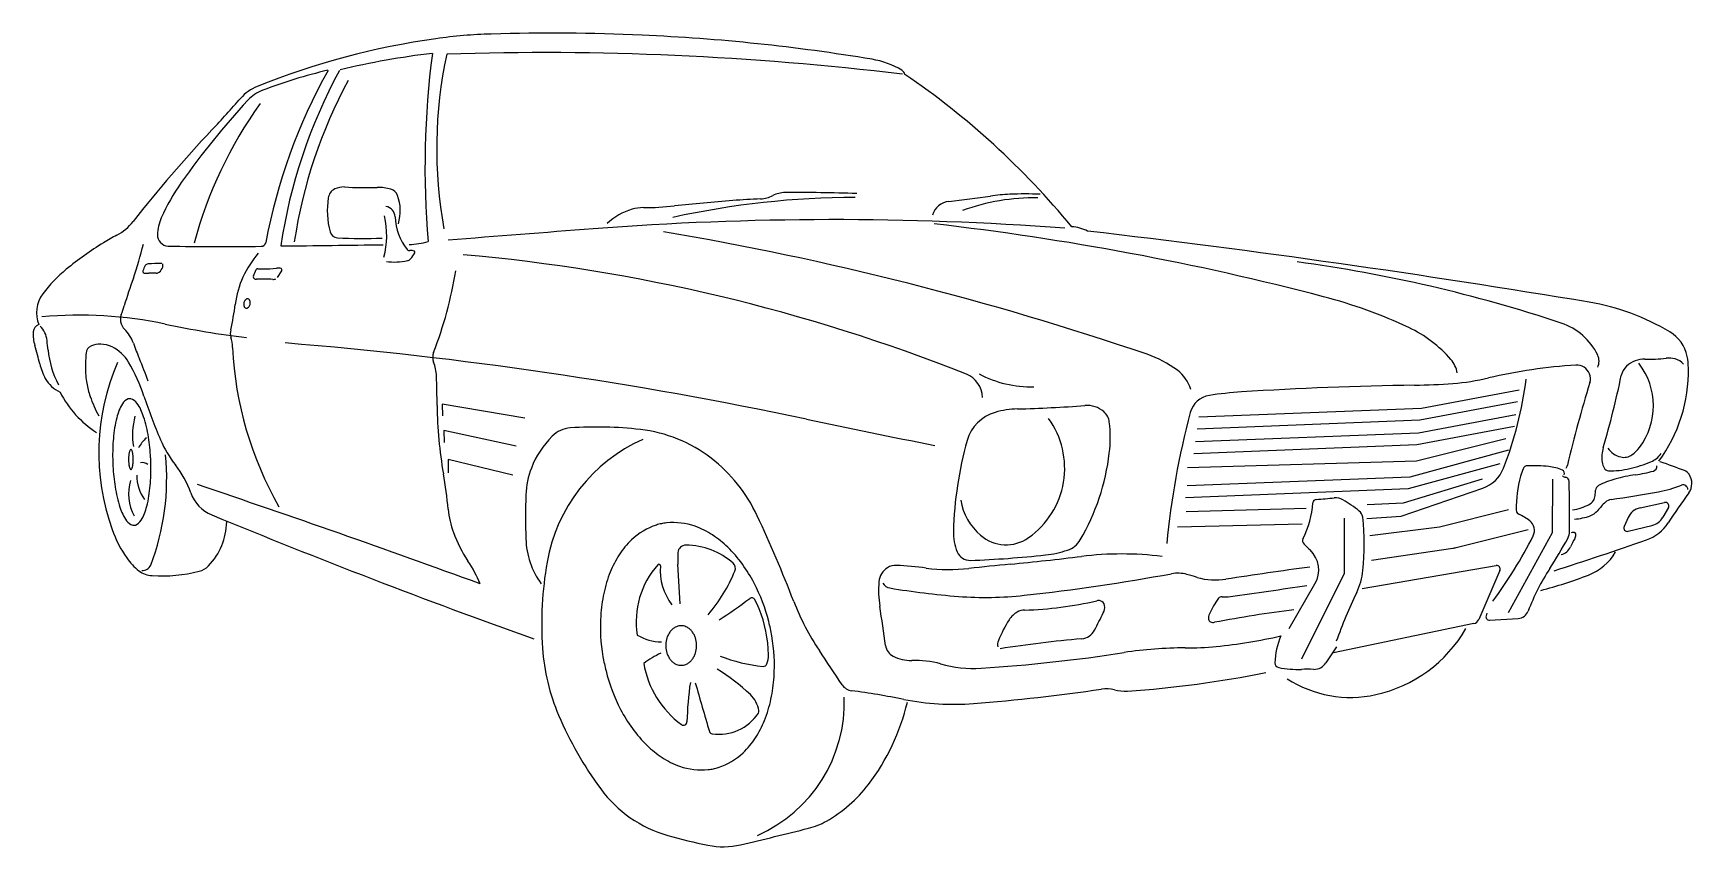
# Model space of a CAD drawing. Header units: metres. Extents: x 25 to 999, y 148 to 626.
import ezdxf

# ---------------------------------------------------------------- set-up
doc = ezdxf.new("R2010")
doc.units = ezdxf.units.M

msp = doc.modelspace()

# ---------------------------------------------------------------- linework, layer by layer
at = {"layer": 'Part1_Lay1', "color": 250}
for p, q in [((168.743151, 482.689859), (171.17119, 486.663013)), ((896.748311, 409.703901), (839.435237, 398.856)), ((897.693452, 416.635054), (840.380377, 405.787153)), ((313.970779, 400.033161), (265.272007, 408.257843)), ((265.272007, 408.257843), (265.488446, 401.548234)), ((840.380377, 405.787153), (709.597442, 400.611798)), ((895.803153, 402.142748), (838.490078, 391.294847)), ((308.776244, 383.583799), (266.354202, 392.890675)), ((266.354202, 392.890675), (266.570641, 385.748188)), ((838.490078, 391.294847), (707.707143, 386.119492)), ((839.435237, 398.856), (708.652302, 393.680645)), ((894.858012, 395.211595), (837.544938, 384.363694)), ((837.544938, 384.363694), (706.762003, 379.188339)), ((891.414549, 381.308568), (833.449221, 365.46076)), ((837.48837, 375.141079), (889.780898, 388.076932)), ((306.828293, 366.701558), (268.95147, 375.791995)), ((268.95147, 375.791995), (268.95147, 368.000192)), ((703.028901, 371.07137), (837.48837, 375.141079)), ((886.379822, 373.235696), (832.504081, 358.529607)), ((833.449221, 365.46076), (702.666287, 360.285404)), ((829.797641, 350.355504), (876.176448, 364.578337)), ((917.269609, 364.232987), (917.137265, 332.867439)), ((832.504081, 358.529607), (701.721146, 353.354252)), ((828.376023, 342.478203), (876.399387, 359.086284)), ((968.6558, 347.461688), (983.087225, 350.650953)), ((702.101325, 345.408431), (772.597112, 347.263583)), ((795.009005, 341.371453), (795.009005, 308.9878)), ((808.210273, 341.242726), (828.376023, 342.478203)), ((808.46339, 349.427928), (829.797641, 350.355504)), ((891.453065, 346.243997), (850.970784, 336.123426)), ((961.668325, 341.742346), (959.329638, 336.454879)), ((985.268716, 347.729673), (982.080746, 341.968957)), ((696.992138, 336.213103), (770.216485, 338.070242)), ((850.970784, 336.123426), (810.017779, 330.94546)), ((860.660377, 324.129896), (902.985808, 334.711254)), ((917.137265, 332.867439), (891.197824, 285.752944)), ((961.627617, 333.701613), (975.675713, 337.089683)), ((810.959227, 316.823734), (858.678246, 323.739534)), ((405.098463, 291.015692), (403.721338, 314.426819)), ((805.449635, 300.082319), (884.238616, 313.517914)), ((762.616761, 276.703565), (777.813178, 302.8414)), ((795.009005, 308.9878), (769.985273, 258.572341)), ((886.411172, 310.754038), (873.94386, 281.859209)), ((878.733766, 285.56491), (878.276513, 284.010248)), ((880.323186, 281.450012), (897.189081, 282.531159)), ((871.091138, 279.528831), (788.618332, 262.255266))]:
    msp.add_line(p, q, dxfattribs=at)
for centre, radius, start, end in [((302.640166, 332.782337), 292.979633, 91.658343, 98.030275), ((329.290522, -587.731011), 1213.878686, 87.477918, 91.658343), ((333.319814, -496.254073), 1122.313051, 80.542323, 87.477918), ((324.571514, 177.328741), 449.97264, 98.030275, 111.892028), ((314.643492, 149.097467), 468.435047, 96.743656, 103.484247), ((760.017351, 547.938948), 504.761145, -187.5536, -174.977368), ((526.702958, 558.33632), 264.571726, -192.104706, -169.750866), ((324.739735, -1138.674422), 1753.40897, 83.09479, 91.853948), ((274.565288, 287.612687), 325.86752, 103.561975, 110.58216), ((488.191603, 442.180462), 332.057391, 150.795553, 169.419806), ((477.339098, 455.988831), 310.040698, 151.442811, 171.613694), ((509.492347, 561.309841), 50.175843, 59.147266, 80.542323), ((533.26819, 601.110857), 3.814096, 12.528041, 59.147266), ((166.367562, 571.031718), 25.6726, 111.892028, 138.797), ((467.620573, 459.969674), 292.37693, 151.732677, 171.397423), ((275.835454, 217.388931), 464.844712, 39.409744, 55.818696), ((506.370821, 260.032412), 482.580766, -222.611246, -215.234139), ((358.138719, 440.211903), 246.445855, 144.088074, 165.291432), ((-359.180296, 1031.169681), 672.845626, -403.34398, -401.203441), ((168.05184, 571.255246), 22.885316, 110.58216, 137.389), ((692.059198, 39.007096), 772.661575, -223.34398, -218.08732), ((210.045155, 469.331712), 119.792815, -215.234139, -203.808584), ((207.248686, 524.762747), 11.093308, 86.32576, 116.794), ((220.12682, 725.307915), 189.864924, -93.67424, -87.874201), ((247.467293, 521.996379), 49.550279, -188.6787, -165.373838), ((205.403848, 528.416988), 6.999631, -243.205744, -188.6787), ((228.0835, 510.953273), 24.637341, 73.169443, 92.125799), ((233.470155, 528.760407), 6.033306, 20.780428, 73.169443), ((215.232207, 521.839589), 25.54024, -17.200607, 20.780428), ((509.501163, 22.092602), 507.666535, 90.183643, 102.358513), ((519.772146, -577.479781), 1108.508615, 94.33368, 96.114215), ((475.820439, 2.499124), 526.866731, 92.561093, 94.33368), ((451.50587, 546.092819), 17.27048, -87.438907, -62.313168), ((466.690903, 517.153434), 15.41091, 90.385655, 117.686832), ((473.445748, -486.38114), 1018.968217, 88.015497, 90.385655), ((564.211957, 515.89139), 11.579263, 96.789163, 162.648355), ((398.561254, 1907.31833), 1389.673421, -83.210837, -82.195271), ((613.26919, 405.415937), 124.073201, 89.138911, 109.973383), ((604.679624, 403.540669), 128.164526, 92.720061, 97.804729), ((607.536003, 343.418677), 188.354333, 87.279939, 92.720061), ((124.790114, 506.948924), 26.607641, -203.808584, -181.862635), ((179.146491, 507.531832), 53.639552, -13.997335, 12.159125), ((231.335612, 518.144741), 6.349759, 1.49674, 80.702275), ((269.323498, 519.137326), 31.651093, -178.50326, -140.724429), ((495.192377, -1330.192057), 1846.861449, 85.786049, 94.385752), ((387.150746, 488.270033), 36.009785, 106.689429, 133.630693), ((383.490576, 500.476603), 23.266434, 90.040696, 106.689), ((383.351666, 696.048429), 172.305441, -89.959304, -83.885785), ((158.508168, 351.761718), 177.078666, -241.625889, -238.703034), ((59.78151, 534.550215), 30.667784, -421.625889, -398.08732), ((104.612419, 507.605114), 6.419279, -181.862635, -91.47404), ((204.068728, 510.670735), 4.698237, -165.373838, -93.204973), ((2781.202171, -31136.435877), 31740.640257, 94.385752, 94.539866), ((94.214829, -1275.057348), 1809.820829, 71.140521, 80.424555), ((368.94044, -1108.452052), 1633.179769, 75.32081, 83.484519), ((633.574495, 489.126249), 23.417488, 62.703713, 86.543411), ((-43.199634, -5396.121444), 5945.938987, 80.493173, 83.360189), ((164.135027, 342.506056), 187.910509, -238.703034, -230.50736), ((-114.226453, 551.760554), 210.05418, -19.299214, -13.641645), ((134.429486, 1666.335543), 1165.533279, -91.47404, -88.788183), ((199.665325, 459.763363), 56.269862, -221.304558, -187.320125), ((159.258914, 503.62086), 2.564241, 265.974721, 349.419806), ((-83.232334, 23321.757807), 22821.962395, -89.362693, -89.21157), ((218.251639, 763.956235), 258.380517, -93.204973, -87.359513), ((246.121033, 500.162843), 1.678015, -140.724429, -80.163682), ((244.097193, 553.22907), 51.18557, -87.930488, -75.174457), ((247.176655, 494.074451), 4.501213, 68.145671, 99.836318), ((234.869999, 504.554476), 16.13063, -42.675332, -27.03358), ((248.575113, 497.561251), 0.744424, -27.03358, 68.145671), ((97.14311, 423.795025), 82.573843, -230.50736, -216.675384), ((100.099035, 483.842908), 10.800609, 147.30725, 164.91975), ((92.836179, 488.504281), 2.170576, 93.752161, 147.30725), ((104.332429, 313.206714), 177.844708, 91.147164, 93.752161), ((95.906535, 490.273224), 5.548174, -53.923963, -15.725016), ((97.573562, 489.803858), 3.81633, -15.725016, 13.12111), ((-130.138875, 613.101427), 312.745099, 335.558306, 336.290697), ((156.984201, 487.007603), 0.845898, 87.228263, 156.290697), ((160.23901, 554.23667), 66.461912, 267.228263, 269.907247), ((160.273228, 575.37414), 87.59941, 269.907247, 275.120373), ((175.691403, 403.307909), 85.156221, 94.150554, 95.120373), ((169.707458, 485.767962), 2.479333, 64.610136, 94.150554), ((170.36585, 487.155166), 0.943815, -31.429563, 64.610136), ((237.259505, 528.164784), 36.390796, -97.393206, -77.834906), ((244.204396, 495.94838), 3.434337, -77.834906, -42.675332), ((185.304611, -550.206171), 1050.342192, 68.332366, 84.958593), ((653.057308, -353.27937), 852.840752, 71.587535, 82.30197), ((525.833514, 327.624601), 468.115184, -199.299214, -197.204579), ((90.933765, 486.312499), 1.308452, 164.91975, 209.943067), ((90.473276, 486.047245), 0.777029, 209.943067, 268.129421), ((91.787007, 526.272477), 41.023708, 268.129421, 271.870579), ((95.307529, 418.477299), 66.828944, 88.129421, 91.870579), ((97.577438, 487.979831), 2.710646, -91.870579, -53.923963), ((155.920953, 483.087853), 1.474179, 155.558306, 200.491826), ((155.634177, 482.980679), 1.16803, 200.491826, 241.880025), ((156.173783, 483.990423), 2.312914, 241.880025, 271.851931), ((159.751299, 373.346324), 108.389008, 86.761441, 91.851931), ((166.082249, 485.232587), 3.676227, -93.238559, -63.224863), ((34.402131, 525.441912), 242.019613, -21.017583, -9.230432), ((45.986025, 461.892161), 18.789525, -216.675384, -158.561688), ((152.74731, 466.920708), 3.931275, 168.715786, 182.166752), ((153.499052, 466.770711), 4.697835, 166.729666, 168.715786), ((153.499052, 466.770711), 4.697835, 164.743547, 166.729666), ((152.759507, 466.972424), 3.931275, 151.292581, 164.743547), ((152.4435, 467.145485), 3.570982, 143.271846, 151.292581), ((151.826064, 467.60618), 2.800615, 133.039598, 143.271846), ((151.562096, 467.888859), 2.413851, 122.777733, 133.039598), ((151.201191, 468.449353), 1.747213, 108.58319, 122.777733), ((151.100592, 468.748566), 1.431541, 82.881067, 108.58319), ((151.147045, 469.12051), 1.056708, 76.729666, 82.881067), ((151.147045, 469.12051), 1.056708, 70.578266, 76.729666), ((151.022406, 468.767006), 1.431541, 44.876143, 70.578266), ((150.79871, 468.544275), 1.747213, 30.6816, 44.876143), ((150.225391, 468.204112), 2.413851, 20.419735, 30.6816), ((149.86293, 468.069172), 2.800615, 10.187487, 20.419735), ((148.744674, 467.919295), 3.931275, 348.715786, 362.166752), ((149.104708, 467.932917), 3.570982, 2.166752, 10.187487), ((708.849176, 189.122883), 291.822747, 64.849445, 75.32081), ((916.460714, 334.388158), 135.630193, 59.099594, 80.493173), ((52.159196, 214.586131), 246.003566, 78.125475, 95.090229), ((84.753333, 458.105018), 8.30257, 160.335, 198.690533), ((-42.947885, 503.741674), 127.308618, -19.66532, -17.204579), ((-12.724356, 487.046938), 157.865071, -372.858742, -367.320125), ((152.387275, 466.907086), 3.570982, 182.166752, 190.187487), ((151.629053, 466.770832), 2.800615, 190.187487, 200.419735), ((151.266592, 466.635892), 2.413851, 200.419735, 210.6816), ((150.693273, 466.295729), 1.747213, 210.6816, 224.876143), ((150.469577, 466.072998), 1.431541, 224.876143, 250.578266), ((150.344938, 465.719494), 1.056708, 250.578266, 256.729666), ((150.344938, 465.719494), 1.056708, 256.729666, 262.881067), ((150.391391, 466.091438), 1.431541, 262.881067, 288.58319), ((150.290792, 466.390651), 1.747213, 288.58319, 302.777733), ((149.929887, 466.951145), 2.413851, 302.777733, 313.039598), ((149.665919, 467.233824), 2.800615, 313.039598, 323.271846), ((149.048484, 467.694518), 3.570982, 323.271846, 331.292581), ((148.732477, 467.86758), 3.931275, 331.292581, 344.743547), ((147.992932, 468.069293), 4.697835, 344.743547, 346.729666), ((147.992932, 468.069293), 4.697835, 346.729666, 348.715786), ((47.320649, 449.195866), 22.105904, -184.060852, -162.899495), ((30.15881, 450.414256), 4.900869, -250.172871, -184.060852), ((19.138382, 444.201066), 14.313143, 5.725145, 44.409782), ((83.837693, 457.79526), 7.335954, 198.690533, 225.320232), ((63.007999, 436.731416), 22.287715, 379.231055, 405.320232), ((217.252528, 999.740125), 556.319687, -101.874525, -96.892668), ((149.442428, 450.028664), 8.473194, -192.858742, -164.346895), ((801.151389, 385.715262), 74.640192, 40.85718, 64.849445), ((910.874021, 421.183679), 36.591726, 25.898441, 71.587535), ((974.858635, 431.962404), 21.915416, 11.689994, 59.099594), ((-121.753033, 397.180379), 154.788192, -347.007721, -342.899495), ((-10874.425938, -647.949846), 10962.488206, 5.696041, 5.725145), ((89.519263, 445.632303), 55.860866, -174.303959, -152.369083), ((229.392404, 427.540704), 173.489419, 176.460583, 179.244246), ((61.180689, 437.945132), 4.956238, 111.153004, 176.460583), ((64.66191, 428.948127), 14.603257, 89.211, 111.153004), ((64.648732, 427.97691), 15.574235, -296.351693, -270.789176), ((61.233009, 421.081389), 23.269388, -329.406116, -296.351693), ((209.754556, 487.923175), 133.131552, 199.231055, 203.416233), ((114.599359, 440.265484), 27.711874, -357.319479, -344.346895), ((349.186513, 451.248404), 207.132238, -177.319479, -150.144454), ((-24.009662, -1971.877731), 2424.162286, 78.019876, 85.334308), ((267.692846, 435.807847), 7.89802, -201.017583, -158.609671), ((62.080379, 439.595575), 33.874927, -167.007721, -151.541161), ((106.183556, 429.165972), 50.269852, 179.244246, 189.851839), ((197.708206, 379.717055), 133.946011, 156.692717, 199.612062), ((-5.6595, 381.530906), 100.979416, -341.806407, -329.406116), ((-66.845066, 368.134779), 168.292752, 378.581207, 383.416233), ((237.728992, 424.070975), 24.282513, 1.928258, 21.390329), ((658.42771, 376.684545), 64.373192, 53.180715, 71.140521), ((845.188168, 423.803549), 16.416868, 10.069509, 40.85718), ((948.749345, 129.414373), 302.307716, 93.367747, 103.203848), ((931.467191, 423.098558), 8.115478, 22.621484, 93.367747), ((936.459094, 433.606263), 8.150267, -25.898441, 25.898441), ((967.849545, 423.022725), 10.423989, 133.105065, 168.274921), ((971.223695, 419.417668), 15.361733, 88.901381, 133.105065), ((935.656357, 407.391852), 40.843853, -36.960726, 37.615528), ((973.605108, 543.59916), 108.842591, 268.901381, 275.503816), ((906.907345, 428.039898), 90.181632, -36.192749, 0.990388), ((985.541618, 419.720235), 15.610084, 76.08862, 95.503816), ((987.125808, 426.116203), 9.020846, 39.216495, 76.08862), ((960.367524, 428.964078), 36.713465, 0.990388, 11.689994), ((48.279252, 432.115007), 18.176837, -151.541161, -113.6493), ((104.025733, 428.79124), 48.079732, 189.851839, 199.325998), ((-485.870297, 399.709439), 748.291777, 0.599087, 1.928258), ((567.574584, 411.977652), 15.002614, 1.201844, 68.332366), ((610.998108, 484.019316), 65.469858, -117.679099, -88.504689), ((683.833499, 410.621343), 21.980263, 16.803325, 53.180715), ((866.996205, -1673.854626), 2093.546695, 90.839507, 93.62566), ((831.007104, 782.201346), 362.772942, -89.160493, -85.609026), ((848.236458, 557.823815), 137.734885, -85.609026, -76.796152), ((685.700652, 450.213748), 217.818589, -21.414454, -7.184564), ((1640.754372, 204.24383), 734.26678, -197.168862, -193.241902), ((931.858558, 423.26164), 7.691492, -17.168862, 22.621484), ((435.179592, 533.576546), 533.597542, 343.591182, 348.274921), ((96.152981, 443.568345), 61.911286, -153.003624, -123.021947), ((135.054878, 439.673301), 80.96175, 199.325998, 208.208216), ((84.052892, 404.254055), 7.755604, 113.17716, 146.143364), ((81.856546, 409.38416), 2.17511, 92.057826, 113.17716), ((81.856546, 409.38416), 2.17511, 70.938492, 92.057826), ((80.034052, 404.109653), 7.755604, 37.972288, 70.938492), ((385.030123, 509.934713), 310.269802, -161.806407, -156.742477), ((717.903205, 399.836657), 13.766943, 98.882406, 165.023942), ((747.665221, 209.397814), 206.517379, 93.62566, 98.882406), ((131.978737, 385.313633), 59.631262, 165.358583, 171.279357), ((120.235343, 388.381625), 47.493721, 160.006263, 165.358583), ((92.871557, 398.337841), 18.374947, 146.143364, 160.006263), ((123.902469, 390.345542), 40.406417, -195.683134, -170.089703), ((71.662734, 397.57578), 18.374947, 24.109388, 37.972288), ((45.08407, 385.681342), 47.493721, 18.757069, 24.109388), ((33.591149, 381.77844), 59.631262, 12.836294, 18.757069), ((511.413646, 410.137463), 249.046684, -179.400913, -170.135051), ((1411.106638, 4791.34952), 4489.650096, -101.980124, -100.997841), ((596.695034, 380.373866), 24.088625, 106.027383, 163.972617), ((604.45949, 353.344753), 52.210853, 91.464941, 106.027383), ((582.947284, 1194.531961), 789.251383, -88.535059, -85.653099), ((581.041002, 370.715386), 49.816402, -54.914129, 35.86962), ((643.923375, 392.35879), 15.235957, 49.409379, 94.346901), ((647.719001, 396.788691), 9.402365, 6.735767, 49.409379), ((1157.501053, 282.243625), 468.821214, 165.023942, 174.577399), ((167.458859, 379.871328), 95.526355, 171.279357, 174.974331), ((-1.406883, 373.803765), 95.526355, 9.141321, 12.836294), ((341.729022, 377.800972), 16.61077, 93.953436, 135.122022), ((356.104948, 169.786404), 225.121508, 83.471879, 93.953436), ((372.183695, 310.294593), 83.696343, 52.377545, 83.471879), ((579.530091, 388.735177), 78.065212, -6.735767, 6.735767), ((182.635212, 378.536718), 110.761278, 174.974331, 181.248793), ((93.095065, 377.379574), 11.755398, 167.005384, 171.69602), ((90.919096, 377.881721), 9.52224, 162.952161, 167.005384), ((84.876052, 379.734783), 3.201463, 150.876675, 162.952161), ((83.037911, 380.75886), 1.097302, 119.774453, 150.876675), ((82.596733, 381.529997), 0.208881, 90, 119.774453), ((82.596733, 381.529997), 0.208881, 60.225547, 90), ((82.155555, 380.75886), 1.097302, 29.123325, 60.225547), ((80.317414, 379.734783), 3.201463, 17.047839, 29.123325), ((74.27437, 377.881721), 9.52224, 12.994616, 17.047839), ((72.098401, 377.379574), 11.755398, 8.30398, 12.994616), ((102.098901, 375.501011), 16.608168, 128.498391, 154.541214), ((-16.448315, 371.38339), 110.761278, 2.866859, 9.141321), ((160.947124, 413.626201), 66.367116, -156.742477, -141.85808), ((369.088398, 350.557881), 55.220633, 135.122022, 158.482848), ((422.916086, 298.75958), 97.428, 114.131023, 170.042769), ((791.848055, 326.801435), 226.459816, -195.422421, -181.744795), ((966.543231, 377.098853), 20.327168, 163.591182, 187.987692), ((960.236222, 389.63849), 12.640132, -145.89479, -102.941938), ((952.67751, 394.583776), 19.542058, -54.917657, -36.960726), ((223.447371, 379.426382), 151.583132, 181.248793, 182.057826), ((223.447371, 379.426382), 151.583132, 182.057826, 182.866859), ((182.676607, 377.384667), 110.761278, 182.866859, 189.141321), ((112.609313, 375.880117), 31.364602, 179.384767, 180), ((112.609313, 375.880117), 31.364602, 180, 180.615233), ((103.815121, 375.974551), 22.569903, 174.539815, 179.384767), ((103.815121, 375.785682), 22.569903, 180.615233, 185.460185), ((100.645926, 376.277487), 19.386262, 171.69602, 174.539815), ((100.645926, 375.482746), 19.386262, 185.460185, 188.30398), ((93.095065, 374.380659), 11.755398, 188.30398, 192.994616), ((90.919096, 373.878512), 9.52224, 192.994616, 197.047839), ((84.876052, 372.02545), 3.201463, 197.047839, 209.123325), ((83.037911, 371.001373), 1.097302, 209.123325, 240.225547), ((82.155555, 371.001373), 1.097302, 299.774453, 330.876675), ((80.317414, 372.02545), 3.201463, 330.876675, 342.952161), ((74.27437, 373.878512), 9.52224, 342.952161, 347.005384), ((72.098401, 374.380659), 11.755398, 347.005384, 351.69602), ((64.54754, 376.277487), 19.386262, 5.460185, 8.30398), ((64.54754, 375.482746), 19.386262, 351.69602, 354.539815), ((61.378345, 375.974551), 22.569903, 0.615233, 5.460185), ((61.378345, 375.785682), 22.569903, 354.539815, 359.384767), ((52.584153, 375.880117), 31.364602, 360, 360.615233), ((52.584153, 375.880117), 31.364602, 359.384767, 360), ((89.281732, 369.044899), 5.010613, 49.864489, 102.994641), ((-16.406921, 370.23134), 110.761278, 354.974331, 361.248793), ((-57.219079, 369.341675), 151.583132, 2.057826, 2.866859), ((-37.486052, 364.424373), 141.091555, -20.986023, 5.779158), ((-57.219079, 369.341675), 151.583132, 1.248793, 2.057826), ((63.518532, 337.117251), 57.511655, -340.582309, -321.85808), ((361.174438, 353.67801), 46.713814, 158.482848, 178.249885), ((367.460564, 304.166452), 91.433402, 25.037732, 52.377545), ((527.020314, 394.936892), 130.93995, -30.405674, -6.735767), ((869.862586, 377.987877), 20, -70.922908, -21.414454), ((933.218571, 356.928074), 35.884316, 157.918281, 165.21182), ((902.58693, 369.354909), 2.827945, 91.098763, 157.918281), ((904.617168, 263.49969), 108.702632, 84.496041, 91.098763), ((912.522569, 345.540991), 26.281333, 66.355528, 84.496041), ((920.672667, 373.693147), 5.483674, -33.155277, -13.241902), ((956.694107, 375.716807), 10.381551, 187.987692, 207.7697), ((950.231731, 372.313949), 3.078008, 207.7697, 268.219532), ((951.596899, 416.231175), 47.016448, 268.219532, 283.69473), ((959.229064, 385.255749), 8.143157, -102.941938, -54.917657), ((941.525773, 457.561116), 89.555742, -76.30527, -68.056952), ((969.981795, 386.927931), 13.405942, -68.056952, -34.62343), ((975.78832, 371.799055), 2.829369, -74.778954, 5.388646), ((894.318184, 113.593493), 274.738107, 68.54214, 71.713508), ((107.299778, 355.518372), 26.122405, 162.066743, 209.436061), ((82.596733, 370.230236), 0.208881, 240.225547, 270), ((82.596733, 370.230236), 0.208881, 270, 299.774453), ((110.559862, 366.458281), 24.5082, 179.747734, 215.303402), ((-1.230567, 368.896729), 95.526355, 351.279357, 354.974331), ((-2112.664706, -6271.443965), 6998.778407, 69.94233, 71.382668), ((-12.724244, 318.991137), 282.957245, 5.602248, 9.864949), ((973.44554, 346.308528), 77.489409, 165.21182, 180.199787), ((926.715414, 372.537356), 7.30257, 239.985358, 257.513631), ((922.211348, 367.670894), 2.123415, -21.595257, 66.355528), ((924.596192, 362.967389), 2.499235, 0.467666, 77.513631), ((-49803.350071, -51.098901), 50732.135375, 0.434611, 0.467666), ((945.766029, 357.677003), 3.233123, 117.593994, 176.18332), ((966.762867, 317.503502), 48.562775, 105.301477, 117.593994), ((980.912064, 265.787987), 102.178951, 98.365813, 105.301477), ((953.012578, 455.506175), 89.579679, -81.634187, -74.778954), ((966.683602, 426.581981), 70.878982, 280.345052, 291.802095), ((994.006813, 358.276326), 2.688813, -0.81914, 111.802095), ((992.775171, 364.081223), 5.595243, 34.138243, 68.54214), ((989.456362, 361.830988), 9.604987, -35.928591, 34.138243), ((167.635175, 374.964293), 95.526355, 189.141321, 192.836294), ((132.637143, 366.989618), 59.631262, 192.836294, 198.757069), ((34.249554, 363.454425), 59.631262, 345.358583, 351.279357), ((138.408415, 363.516136), 21.894866, -160.582309, -112.367339), ((737.826715, 342.169485), 423.541869, 178.249885, 181.750115), ((604.520706, 358.049716), 35.271496, -170.053282, -130.869154), ((778.735962, 350.227996), 2.146417, 94.38464, 175.615362), ((753.995162, 672.894205), 321.466917, -85.61536, -83.720322), ((790.040756, 345.332168), 8.072419, 58.662705, 96.279678), ((741.756046, 266.034094), 100.914207, 52.034661, 58.662705), ((935.691189, 355.320198), 6.640354, -61.566575, -4.65611), ((730.082428, 372.065759), 212.929899, -4.65611, -3.81668), ((985.695339, 311.342134), 54.324617, 133.499221, 140.640839), ((952.49479, 346.329165), 6.092171, 98.039433, 133.499221), ((853.870782, 1044.588136), 699.097367, 278.039433, 280.345052), ((983.518801, 348.698073), 2, -28.960058, 102.461756), ((1334.117937, 112.075415), 416.035058, 144.071409, 147.006958), ((121.144222, 363.086715), 47.493721, 198.757069, 204.109388), ((94.565558, 351.192277), 18.374947, 204.109388, 217.972288), ((73.356735, 350.430217), 18.374947, 326.143364, 340.006263), ((45.992949, 360.386433), 47.493721, 340.006263, 345.358583), ((1811.26002, 4428.734307), 4417.851107, -112.367339, -109.738958), ((324.777017, 352.096795), 56.163804, -174.397752, -160.087183), ((-284.425648, -0.335889), 810.931359, 21.168991, 25.037732), ((720.462488, 354.696179), 56.298107, -26.583649, -4.384638), ((800.624881, 341.476793), 5.221258, 6.46299, 52.034661), ((661.779744, 325.748232), 144.954431, -5.946815, 6.46299), ((898.438328, 346.046981), 2.481741, 180.199787, 245.270667), ((883.475188, 313.558604), 33.286823, 51.983324, 65.270667), ((924.991297, 375.081671), 29.112637, -81.968444, -61.566575), ((927.434449, 376.574332), 35.84298, 274.443005, 289.550793), ((936.175812, 351.958855), 9.721472, 289.550793, 320.640839), ((970.813679, 337.697286), 10, 102.461755, 156.139824), ((973.331171, 346.810955), 10, -76.440549, -28.960058), ((137.733992, 358.34697), 70.278227, 199.612062, 214.956327), ((86.19424, 344.658405), 7.755604, 217.972288, 250.938492), ((84.371746, 339.383898), 2.17511, 250.938492, 272.057826), ((84.371746, 339.383898), 2.17511, 272.057826, 293.17716), ((82.1754, 344.514003), 7.755604, 293.17716, 326.143364), ((100.140917, 340.030554), 38.705855, -43.536873, -1.243692), ((344.333205, 359.180984), 76.963569, -160.087183, -146.079706), ((403.025673, 300.752487), 38.48661, 107.971402, 133.414963), ((400.045705, 309.939487), 28.828393, 101.970924, 107.971402), ((400.045705, 309.939487), 28.828393, 95.970446, 101.970924), ((401.050309, 300.333658), 38.48661, 70.526885, 95.970446), ((398.379628, 292.780627), 46.497904, 56.422637, 70.526885), ((389.049349, 278.725383), 63.368114, 46.085397, 56.422637), ((594.680289, 332.807528), 29.200592, -181.744795, -157.477489), ((596.471946, 348.747859), 22.970801, -130.869154, -54.914129), ((899.649403, 334.248241), 7.025324, -26.745133, 51.983324), ((918.881139, 333.656839), 8.444896, -29.064992, 0.434611), ((932.121659, 310.021406), 23.166081, 96.337451, 99.922754), ((929.707217, 331.760858), 1.292964, -2.095261, 96.337451), ((926.189921, 331.88954), 4.812613, -31.759764, -2.095261), ((961.158709, 335.645867), 2, 156.139824, 283.559451), ((964.221763, 352.224937), 24.980784, -70.829412, -32.993042), ((361.688544, 330.676667), 47.22816, 181.750115, 216.022059), ((408.531653, 294.933122), 46.497904, 133.414963, 147.519211), ((408.472587, 320.843847), 4.740159, 89.586101, 176.273839), ((408.203664, 283.617665), 41.967312, 48.163092, 89.586101), ((382.250207, 271.663633), 73.171004, 35.783274, 46.085397), ((575.248049, 324.749484), 8.163862, -157.477489, -87.844336), ((612.966018, 381.104752), 61.654336, -83.798526, -71.5233), ((628.180015, 335.573381), 13.648383, -71.5233, -30.405674), ((773.418475, 328.196696), 2.9181, 153.416351, 225.508292), ((919.980211, 477.382184), 212.051197, 225.508292, 226.829984), ((763.858249, 310.954732), 16.142063, -30.173521, 46.829984), ((855.809664, 343.532746), 20, -81.753679, -75.963756), ((672.124164, 448.906163), 261.807925, -36.633696, -26.745133), ((654.046812, 480.84986), 311.435005, -32.862518, -29.064992), ((240.85659, 2432.885223), 2227.798162, -72.30069, -70.829412), ((920.858547, 327.401368), 7.528814, -78.260423, -22.341428), ((958.289321, 312.018262), 32.939727, 148.240236, 157.658572), ((926.848809, 337.686883), 31.865127, -68.914491, -30.392212), ((108.457121, 337.880323), 34.556821, 214.956327, 232.315817), ((89.622992, 315.667355), 4.952082, -97.890861, -20.986023), ((119.998174, 321.162418), 11.313937, -75.950256, -43.536873), ((216.03779, 272.904068), 77.64374, 22.681219, 33.920294), ((533.214029, 279.395959), 209.412759, 170.042769, 183.910387), ((422.762882, 285.873536), 63.368114, 147.519211, 157.856451), ((429.22393, 280.7938), 49.972561, -221.724835, -170.772042), ((392.580926, 313.469861), 0.876168, -4.461786, 138.275), ((426.717644, 310.806151), 33.364318, -184.461786, -142.569308), ((457.989207, 317.619047), 54.361677, 176.273839, 183.366461), ((433.528337, 311.905077), 4, -22.45409, 48.163092), ((366.507026, 260.316277), 92.577452, 27.644846, 35.783274), ((532.740711, 303.066713), 10.965546, 122.471459, 174.66941), ((531.613643, 304.837801), 8.866252, 86.770289, 122.471459), ((518.251991, 68.050304), 246.030441, 82.70492, 86.770289), ((563.032673, 417.856561), 106.630483, 262.70492, 276.253408), ((805.917721, -1798.692828), 2123.186627, 95.595756, 96.253408), ((552.011523, 942.065959), 625.917508, -87.844336, -83.798526), ((415.518346, 2185.946885), 1880.532308, 275.595756, 276.878404), ((664.40417, 122.745118), 197.626897, 83.121596, 96.878404), ((1083.822321, -2006.574533), 2339.728588, 97.592359, 98.807933), ((884.574816, 311.546374), 2, -23.338849, 99.677351), ((1027.075373, 239.872873), 132.659823, 147.137482, 159.270358), ((95.882486, 321.601424), 13.987242, 232.316, 266.440774), ((100.661379, 398.43221), 90.96651, 266.440774, 284.049744), ((431.842734, 282.178549), 73.171004, 157.856451, 168.158574), ((348.372203, 347.097988), 96.141783, -40.445388, -22.45409), ((358.449086, 256.095654), 101.673828, 13.996522, 27.644846), ((579.484001, 298.705296), 57.911868, 174.66941, 188.967196), ((529.156899, 306.220274), 5.889533, 210.828053, 260.411258), ((474.250524, 1505.363074), 1216.519682, 276.270801, 280.387267), ((697.174183, 289.22551), 19.88055, 74.160111, 100.387267), ((239.567667, -1323.634905), 1696.401483, 73.949098, 74.160111), ((719.515892, 344.548583), 39.45175, 253.949098, 278.807933), ((766.661862, 314.823026), 39.504746, 334.38588, 354.053), ((846.422587, 546.273364), 255.419812, -75.493531, -68.914491), ((450.836199, 278.196273), 92.577452, 168.158574, 176.297002), ((283.693351, 509.00172), 269.166583, -57.595183, -52.937641), ((447.121077, 292.616198), 2, 29.2972, 127.062359), ((408.312318, 270.840233), 46.500701, 21.964047, 29.2972), ((609.94191, 346.009684), 148.156012, 201.168991, 213.779871), ((602.388868, 739.711667), 445.523141, 260.411258, 265.638883), ((584.360624, 503.316582), 208.441607, 265.638883, 276.270801), ((601.428816, 498.611733), 211.26973, 271.597016, 283.216784), ((650.716533, 288.749023), 4.303079, 77.13, 103.216784), ((650.924617, 289.657682), 3.370941, 7.06, 77.129643), ((764.299256, 262.977864), 53.339018, -216.019335, -204.586027), ((723.054849, 292.96495), 2.345622, -276.055687, -216.019335), ((725.37343, 314.820413), 19.632483, -96.055687, -81.934957), ((-600.970448, 9675.13366), 9473.449287, -81.934957, -81.660335), ((1079.665719, 164.761853), 307.611617, 154.38588, 160.174127), ((459.913584, 277.608788), 101.673828, 176.297002, 189.945326), ((380.651897, 259.684883), 76.32587, 1.163413, 21.964047), ((-749.22132, 89.038784), 1287.234175, 367.927858, 368.967196), ((608.985213, 275.123835), 12.655996, 118.265817, 148.15436), ((607.587263, 277.723825), 9.704011, 91.597016, 118.265817), ((-751.847247, 995.367534), 1574.366407, -27.200185, -26.791492), ((646.75814, 289.141772), 7.569721, -26.791492, 7.059878), ((721.016993, 282.781264), 5.741445, -204.586027, -172.906298), ((880.916378, -590.911561), 886.13476, 97.485162, 100.535332), ((880.195244, 283.445916), 2, 163.610461, 273.667788), ((896.762155, 289.191193), 6.673703, -86.332212, -20.729642), ((394.159798, 296.239208), 27.454098, -121.296976, -90.09983), ((409.947908, 266.987178), 13.261852, 152.885132, 162.102337), ((408.196659, 267.883911), 11.294365, 142.057847, 152.885132), ((407.373008, 268.52608), 10.24996, 131.174732, 142.057847), ((406.194949, 269.872963), 8.46057, 117.980544, 131.174732), ((405.788744, 270.637551), 7.594777, 94.841278, 117.980544), ((405.688652, 271.819305), 6.408791, 90, 94.841278), ((405.688652, 271.819305), 6.408791, 85.158722, 90), ((405.58856, 270.637551), 7.594777, 62.019456, 85.158722), ((405.182354, 269.872963), 8.46057, 48.825268, 62.019456), ((404.004296, 268.52608), 10.24996, 37.942153, 48.825268), ((403.180645, 267.883911), 11.294365, 27.114868, 37.942153), ((401.429395, 266.987178), 13.261852, 17.897663, 27.114868), ((339.813969, 251.450599), 120.879142, 11.970924, 13.996522), ((339.813969, 251.450599), 120.879142, 9.945326, 11.970924), ((673.30888, 235.1705), 88.377876, 148.15436, 157.109217), ((640.001732, 280.048651), 9.462358, -84.761115, -27.200185), ((717.231304, 282.310154), 1.926554, -172.906298, -111.956518), ((718.111304, 284.492999), 4.280107, -111.956518, -79.464668), ((795.76137, 317.58533), 81.73738, -77.453192, -30.155244), ((870.271148, 283.443881), 4, -78.170648, -23.338849), ((445.58702, 273.406189), 121.581272, 183.910387, 203.081079), ((412.681299, 266.620899), 16.042327, 177.582124, 180), ((412.681299, 266.620899), 16.042327, 180, 182.417876), ((410.841541, 266.698583), 14.200929, 162.102337, 177.582124), ((410.841541, 266.543215), 14.200929, 182.417876, 197.897663), ((400.535762, 266.698583), 14.200929, 2.417876, 17.897663), ((400.535762, 266.543215), 14.200929, 342.102337, 357.582124), ((398.696004, 266.620899), 16.042327, 360, 362.417876), ((398.696004, 266.620899), 16.042327, 357.582124, 360), ((358.730685, 254.767517), 101.673828, 356.297002, 369.945326), ((-5917.134035, -4020.166854), 7704.628077, 33.600263, 33.779871), ((533.887945, 267.720832), 8.256721, 187.927858, 242.340528), ((597.244361, 267.286992), 5.811053, 157.109217, 194.173224), ((714.370014, -531.022333), 805.010959, 95.238885, 98.677872), ((700.839065, 36.888154), 228.322981, 89.814915, 98.835206), ((702.154147, 443.98992), 178.780909, -90.185085, -84.327484), ((689.052894, 575.887714), 311.327772, -84.327484, -77.250462), ((797.103598, 255.27043), 42.845938, 156.673703, 178.426305), ((898.690052, 185.93336), 134.501181, 143.548842, 148.359287), ((478.8303, 280.925706), 120.879142, 189.945326, 191.970924), ((478.8303, 280.925706), 120.879142, 191.970924, 193.996522), ((427.324794, 194.976237), 75.139093, 116.589724, 125.501258), ((439.057498, 265.539489), 56.158525, -170.372245, -126.192195), ((409.947908, 266.25462), 13.261852, 197.897663, 207.114868), ((408.196659, 265.357887), 11.294365, 207.114868, 217.942153), ((407.373008, 264.715718), 10.24996, 217.942153, 228.825268), ((406.194949, 263.368835), 8.46057, 228.825268, 242.019456), ((405.788744, 262.604247), 7.594777, 242.019456, 265.158722), ((405.688652, 261.422493), 6.408791, 265.158722, 270), ((405.688652, 261.422493), 6.408791, 270, 274.841278), ((405.58856, 262.604247), 7.594777, 274.841278, 297.980544), ((405.182354, 263.368835), 8.46057, 297.980544, 311.174732), ((404.004296, 264.715718), 10.24996, 311.174732, 322.057847), ((403.180645, 265.357887), 11.294365, 322.057847, 332.885132), ((401.429395, 266.25462), 13.261852, 332.885132, 342.102337), ((463.280317, 349.655175), 95.748736, -111.305503, -95.704888), ((453.979601, 256.559156), 2.188998, 264.295, 339.38143), ((442.342129, 260.937699), 14.622919, -20.61857, 1.163413), ((540.319872, 279.99293), 22.112192, 242.340528, 271.844655), ((542.829339, 202.074719), 55.846419, 74.286648, 91.844655), ((577.222185, 324.3218), 71.14656, -105.713352, -86.362013), ((522.583374, 1183.688483), 932.248468, -86.362013, -81.164794), ((756.991204, 256.37244), 2.718408, 178.426305, 259.516735), ((768.45852, 318.345555), 65.743533, 259.516735, 271.212338), ((777.239814, 260.769058), 8.154145, -91.212338, -31.640713), ((460.195184, 276.280652), 101.673828, 193.996522, 207.644846), ((588.616901, 217.991854), 179.580379, 171.356863, 178.788397), ((1554.186085, 559.170823), 1182.745593, -164.584896, -163.141584), ((366.70894, 154.0941), 115.49415, 46.430641, 58.652914), ((367.808071, 254.180032), 92.577452, 348.158574, 356.297002), ((506.786666, 247.918345), 7.914204, 213.600263, 262.388836), ((629.512959, 833.340238), 594.659943, -86.320429, -78.406427), ((798.641302, 304.644836), 68.480292, -122.914875, -77.453192), ((773.458397, 82.083848), 170.571073, 88.787662, 91.212338), ((434.716039, 225.585108), 16.823335, 9.581676, 46.430641), ((415.734538, 233.527169), 85.773631, -66.057328, 1.813519), ((386.801535, 250.197757), 73.171004, 337.856451, 348.158574), ((439.397359, -256.391403), 500.87813, 78.826304, 82.388836), ((565.665191, 382.847863), 150.712541, 258.826304, 274.451378), ((490.268959, 1351.354903), 1122.149868, 274.451378, 278.314096), ((655.3249, 221.882863), 19.318727, 75.76, 98.314096), ((666.103444, 264.35624), 24.500758, 255.760129, 273.68), ((533.54925, 310.890931), 217.197483, 203.081079, 216.258988), ((452.137244, 272.060028), 92.577452, 207.644846, 215.783274), ((427.784102, 242.359029), 27.865296, -98.001134, -33.581095), ((449.332578, 228.052502), 2, -33.581095, 9.581676), ((413.92756, 262.696521), 127.957525, -37.355426, -13.256585), ((436.394063, 260.712673), 73.171004, 215.783274, 226.085397), ((407.07712, 221.831352), 2, -126.192195, -1.211603), ((424.183842, 216.745524), 2, -163.141584, -98.001134), ((395.881388, 246.502769), 63.368114, 327.519211, 337.856451), ((429.594921, 253.650922), 63.368114, 226.085397, 236.422637), ((410.112617, 237.443183), 46.497904, 313.414963, 327.519211), ((420.264642, 239.595679), 46.497904, 236.422637, 250.526885), ((417.593961, 232.042647), 38.48661, 250.526885, 275.970446), ((418.598565, 222.436819), 28.828393, 281.970924, 287.971402), ((415.618597, 231.623818), 38.48661, 287.971402, 313.414963), ((418.598565, 222.436819), 28.828393, 275.970446, 281.970924), ((450.618671, 234.689251), 81.798616, -60.44556, -37.355426), ((417.724131, 225.9365), 73.556564, 216.258988, 254.271271), ((-296.627217, 3264.912979), 3201.327213, -76.686542, -75.95162), ((470.292756, 199.992388), 41.912003, -75.95162, -60.44556), ((492.591086, 491.772425), 349.733681, 254.271271, 258.256192), ((430.397762, 192.604341), 44.169364, 258.256192, 283.313458)]:
    msp.add_arc(centre, radius, start, end, dxfattribs=at)

doc.saveas('drawing.dxf')
